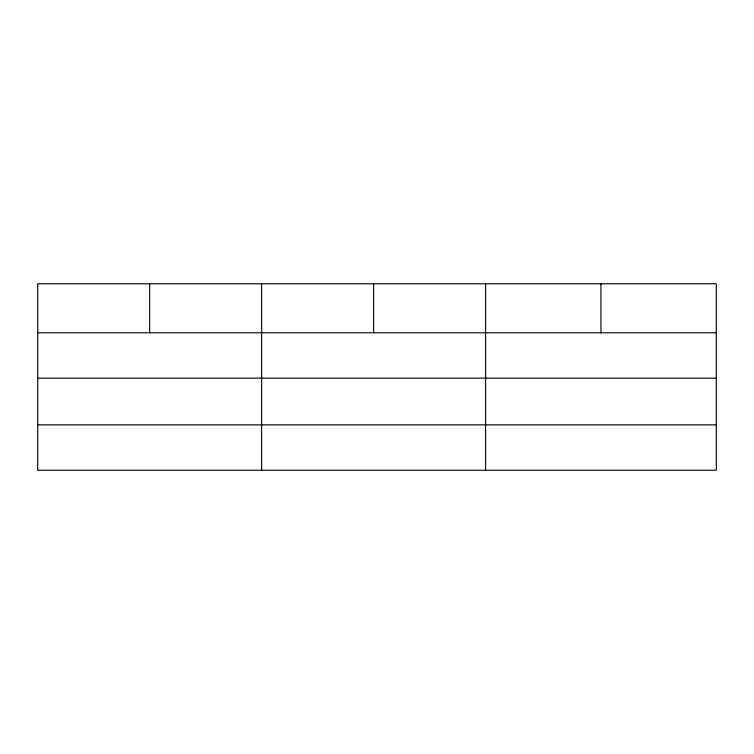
<?xml version="1.0" encoding="UTF-8"?>
<svg xmlns="http://www.w3.org/2000/svg" width="754" height="754" viewBox="0 0 754 754"><rect width="100%" height="100%" fill="white"/><g stroke="black" fill="none" stroke-linecap="round" stroke-linejoin="round"><path stroke-width="1.13" d="M716.3 378.131L716.3 283.777L37.7 283.777L37.7 470.223L716.3 470.223L716.3 378.131L37.7 378.131M37.7 332.778L716.3 332.778M37.7 424.86L716.3 424.86M600.938 283.777L600.938 332.778M485.576 283.777L485.576 470.223M373.607 283.777L373.607 332.778M261.638 283.777L261.638 470.223M149.669 283.777L149.669 332.778"/></g></svg>
